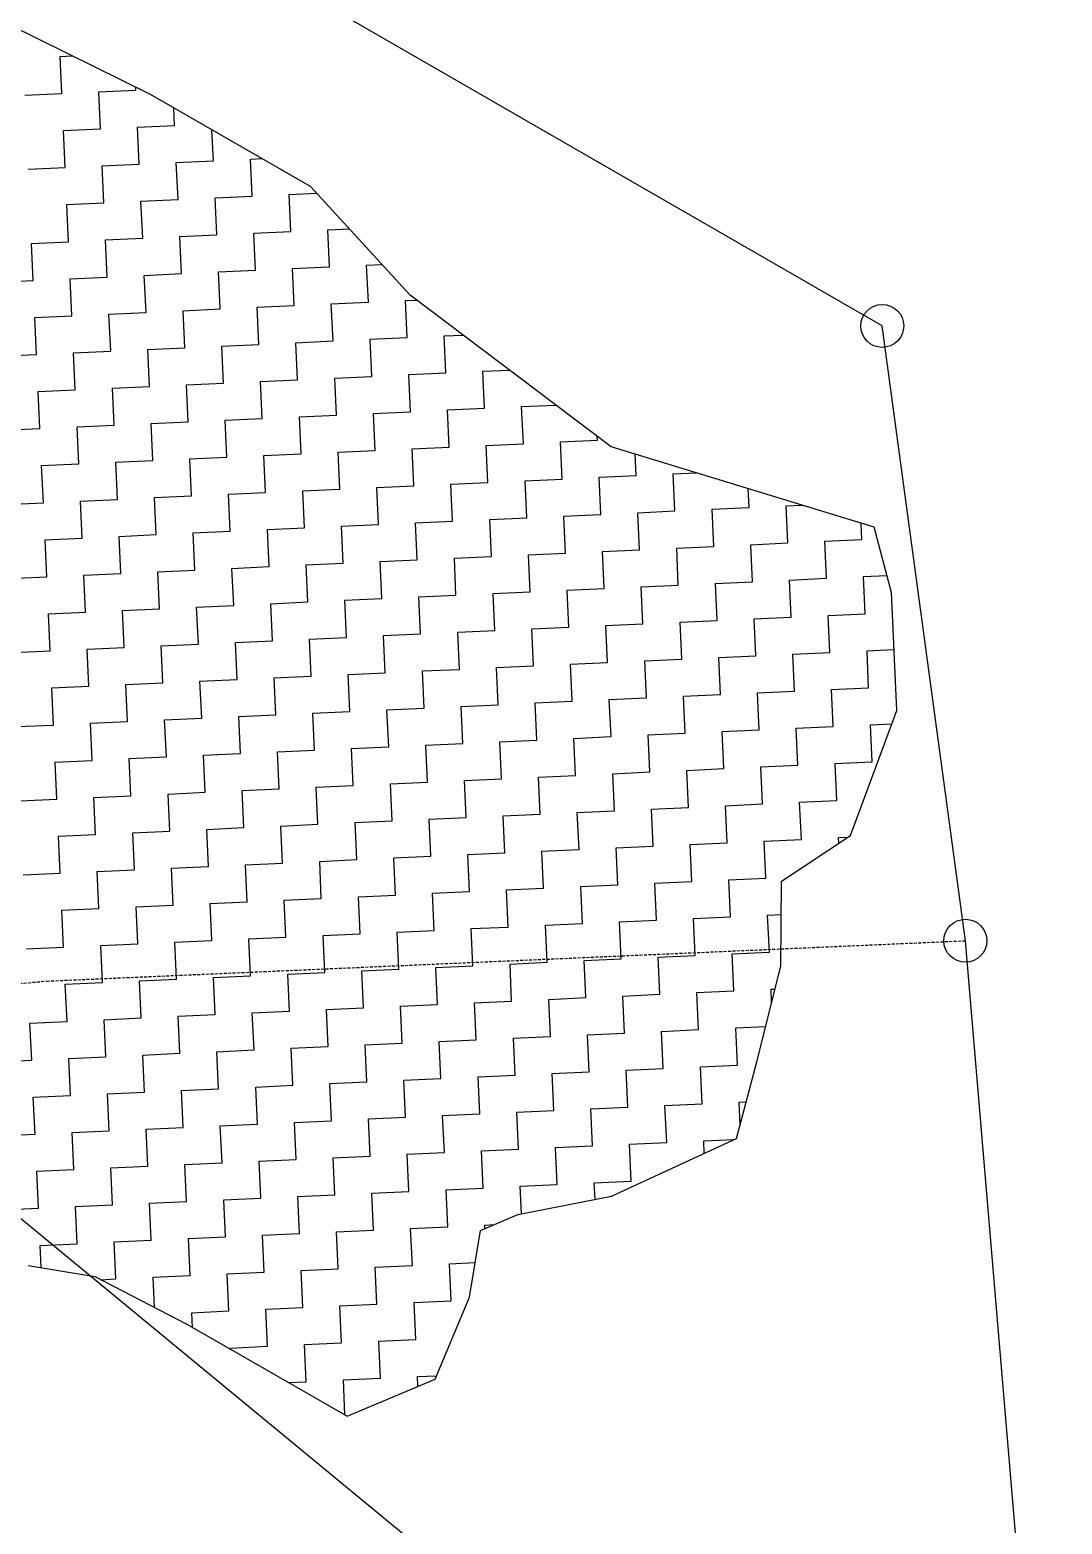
# Model space of a CAD drawing. Header units: metres. Extents: x 280741 to 282709, y 2085398 to 2088597.
# Drawn here: x 282227.7 to 282402.6, y 2085613.4 to 2085866.5 of the extents above; entities that cross this region are included whole.
import ezdxf

# ---------------------------------------------------------------- set-up
doc = ezdxf.new("R2010")
doc.units = ezdxf.units.M
doc.linetypes.add('DASHED', pattern=[0.75, 0.5, -0.25])
for name, color, linetype in [('LINE_FOOTPATH', 1, 'DASHED'), ('POLY_HATCH', 12, 'Continuous'), ('POLY_PARCEL', 6, 'Continuous'), ('V_BOUND_LINE', 7, 'Continuous')]:
    doc.layers.add(name, color=color, linetype=linetype)

msp = doc.modelspace()

# ---------------------------------------------------------------- linework, layer by layer
for centre in [(282372.09, 2085816.38), (282386.17, 2085712.22)]:
    msp.add_circle(centre, 3.64)
at = {"layer": 'LINE_FOOTPATH'}
for p, q in [((282230.59, 2085705.39), (282386.17, 2085712.22)), ((281942.75, 2085680.17), (282230.59, 2085705.39))]:
    msp.add_line(p, q, dxfattribs=at)
at = {"layer": 'POLY_HATCH'}
for p, q in [((282248.12, 2085855.6), (282224.35, 2085867.33)), ((282275.27, 2085840.02), (282248.12, 2085855.6)), ((282292.14, 2085821.57), (282275.27, 2085840.02)), ((282326.17, 2085795.9), (282292.14, 2085821.57)), ((282370.73, 2085782.3), (282326.17, 2085795.9)), ((282373.64, 2085771.22), (282370.73, 2085782.3)), ((282374.56, 2085751.24), (282373.64, 2085771.22)), ((282366.71, 2085730.06), (282374.56, 2085751.24)), ((282355.04, 2085722.32), (282366.71, 2085730.06)), ((282354.9, 2085707.9), (282355.04, 2085722.32)), ((282350.83, 2085691.69), (282354.9, 2085707.9)), ((282347.42, 2085678.73), (282350.83, 2085691.69)), ((282326.23, 2085668.95), (282347.42, 2085678.73)), ((282310.35, 2085665.82), (282326.23, 2085668.95)), ((282304.06, 2085663.13), (282310.35, 2085665.82)), ((282302.17, 2085651.83), (282304.06, 2085663.13)), ((282227.4, 2085657.23), (282238.71, 2085655.34)), ((282238.71, 2085655.34), (282254.3, 2085647.25)), ((282296.39, 2085637.96), (282302.17, 2085651.83)), ((282254.3, 2085647.25), (282272.41, 2085636.86)), ((282272.41, 2085636.86), (282281.46, 2085631.67)), ((282281.46, 2085631.67), (282296.39, 2085637.96))]:
    msp.add_line(p, q, dxfattribs=at)
at = {"layer": 'POLY_HATCH', "linetype": 'Continuous'}
for p, q in [((282232.83, 2085862.03), (282234.88, 2085862.13)), ((282233.12, 2085855.76), (282232.83, 2085862.03)), ((282239.4, 2085856.04), (282245.67, 2085856.33)), ((282239.68, 2085849.77), (282239.4, 2085856.04)), ((282245.67, 2085856.33), (282245.65, 2085856.82)), ((282226.84, 2085855.47), (282233.12, 2085855.76)), ((282252.23, 2085850.34), (282252.1, 2085853.32)), ((282233.41, 2085849.48), (282239.68, 2085849.77)), ((282233.69, 2085843.21), (282233.41, 2085849.48)), ((282245.96, 2085850.05), (282252.23, 2085850.34)), ((282246.24, 2085843.78), (282245.96, 2085850.05)), ((282258.8, 2085844.35), (282258.56, 2085849.61)), ((282239.97, 2085843.49), (282246.24, 2085843.78)), ((282240.26, 2085837.22), (282239.97, 2085843.49)), ((282252.52, 2085844.06), (282258.8, 2085844.35)), ((282252.81, 2085837.79), (282252.52, 2085844.06)), ((282265.07, 2085844.64), (282267.07, 2085844.73)), ((282265.36, 2085838.36), (282265.07, 2085844.64)), ((282227.42, 2085842.92), (282233.69, 2085843.21)), ((282259.08, 2085838.08), (282265.36, 2085838.36)), ((282271.64, 2085838.65), (282276.33, 2085838.86)), ((282271.92, 2085832.37), (282271.64, 2085838.65)), ((282233.98, 2085836.93), (282240.26, 2085837.22)), ((282234.27, 2085830.65), (282233.98, 2085836.93)), ((282246.53, 2085837.5), (282252.81, 2085837.79)), ((282246.82, 2085831.23), (282246.53, 2085837.5)), ((282259.37, 2085831.8), (282259.08, 2085838.08)), ((282227.99, 2085830.37), (282234.27, 2085830.65)), ((282240.54, 2085830.94), (282246.82, 2085831.23)), ((282240.83, 2085824.66), (282240.54, 2085830.94)), ((282253.09, 2085831.51), (282259.37, 2085831.8)), ((282253.38, 2085825.24), (282253.09, 2085831.51)), ((282265.65, 2085832.09), (282271.92, 2085832.37)), ((282265.93, 2085825.81), (282265.65, 2085832.09)), ((282278.2, 2085832.66), (282281.85, 2085832.83)), ((282278.49, 2085826.38), (282278.2, 2085832.66)), ((282228.28, 2085824.09), (282227.99, 2085830.37)), ((282259.66, 2085825.52), (282265.93, 2085825.81)), ((282272.21, 2085826.1), (282278.49, 2085826.38)), ((282272.5, 2085819.82), (282272.21, 2085826.1)), ((282284.76, 2085826.67), (282287.37, 2085826.79)), ((282285.05, 2085820.39), (282284.76, 2085826.67)), ((282222, 2085823.8), (282228.28, 2085824.09)), ((282234.55, 2085824.38), (282240.83, 2085824.66)), ((282234.84, 2085818.1), (282234.55, 2085824.38)), ((282247.1, 2085824.95), (282253.38, 2085825.24)), ((282247.39, 2085818.67), (282247.1, 2085824.95)), ((282259.94, 2085819.25), (282259.66, 2085825.52)), ((282291.33, 2085820.68), (282293.21, 2085820.77)), ((282291.61, 2085814.4), (282291.33, 2085820.68)), ((282228.56, 2085817.81), (282234.84, 2085818.1)), ((282241.11, 2085818.39), (282247.39, 2085818.67)), ((282241.4, 2085812.11), (282241.11, 2085818.39)), ((282253.67, 2085818.96), (282259.94, 2085819.25)), ((282253.95, 2085812.68), (282253.67, 2085818.96)), ((282266.22, 2085819.53), (282272.5, 2085819.82)), ((282266.51, 2085813.26), (282266.22, 2085819.53)), ((282278.77, 2085820.11), (282285.05, 2085820.39)), ((282279.06, 2085813.83), (282278.77, 2085820.11)), ((282228.85, 2085811.54), (282228.56, 2085817.81)), ((282260.23, 2085812.97), (282266.51, 2085813.26)), ((282260.52, 2085806.69), (282260.23, 2085812.97)), ((282272.78, 2085813.54), (282279.06, 2085813.83)), ((282273.07, 2085807.27), (282272.78, 2085813.54)), ((282285.34, 2085814.12), (282291.61, 2085814.4)), ((282285.62, 2085807.84), (282285.34, 2085814.12)), ((282297.89, 2085814.69), (282301.07, 2085814.83)), ((282298.18, 2085808.41), (282297.89, 2085814.69)), ((282222.57, 2085811.25), (282228.85, 2085811.54)), ((282235.13, 2085811.82), (282241.4, 2085812.11)), ((282235.41, 2085805.55), (282235.13, 2085811.82)), ((282247.68, 2085812.4), (282253.95, 2085812.68)), ((282247.96, 2085806.12), (282247.68, 2085812.4)), ((282279.35, 2085807.55), (282285.62, 2085807.84)), ((282291.9, 2085808.13), (282298.18, 2085808.41)), ((282292.19, 2085801.85), (282291.9, 2085808.13)), ((282304.45, 2085808.7), (282308.93, 2085808.9)), ((282304.74, 2085802.42), (282304.45, 2085808.7)), ((282229.14, 2085805.26), (282235.41, 2085805.55)), ((282241.69, 2085805.83), (282247.96, 2085806.12)), ((282241.97, 2085799.56), (282241.69, 2085805.83)), ((282254.24, 2085806.41), (282260.52, 2085806.69)), ((282254.53, 2085800.13), (282254.24, 2085806.41)), ((282266.79, 2085806.98), (282273.07, 2085807.27)), ((282267.08, 2085800.7), (282266.79, 2085806.98)), ((282279.63, 2085801.28), (282279.35, 2085807.55)), ((282229.42, 2085798.98), (282229.14, 2085805.26)), ((282311.01, 2085802.71), (282316.79, 2085802.97)), ((282260.8, 2085800.42), (282267.08, 2085800.7)), ((282261.09, 2085794.14), (282260.8, 2085800.42)), ((282273.36, 2085800.99), (282279.63, 2085801.28)), ((282273.64, 2085794.71), (282273.36, 2085800.99)), ((282285.91, 2085801.56), (282292.19, 2085801.85)), ((282286.2, 2085795.29), (282285.91, 2085801.56)), ((282298.46, 2085802.14), (282304.74, 2085802.42)), ((282298.75, 2085795.86), (282298.46, 2085802.14)), ((282311.3, 2085796.43), (282311.01, 2085802.71)), ((282223.15, 2085798.7), (282229.42, 2085798.98)), ((282235.7, 2085799.27), (282241.97, 2085799.56)), ((282235.98, 2085792.99), (282235.7, 2085799.27)), ((282248.25, 2085799.84), (282254.53, 2085800.13)), ((282248.54, 2085793.57), (282248.25, 2085799.84)), ((282279.92, 2085795), (282286.2, 2085795.29)), ((282292.47, 2085795.57), (282298.75, 2085795.86)), ((282292.76, 2085789.3), (282292.47, 2085795.57)), ((282305.02, 2085796.15), (282311.3, 2085796.43)), ((282305.31, 2085789.87), (282305.02, 2085796.15)), ((282317.58, 2085796.72), (282323.85, 2085797.01)), ((282317.86, 2085790.44), (282317.58, 2085796.72)), ((282323.85, 2085797.01), (282323.82, 2085797.67)), ((282229.71, 2085792.71), (282235.98, 2085792.99)), ((282230, 2085786.43), (282229.71, 2085792.71)), ((282242.26, 2085793.28), (282248.54, 2085793.57)), ((282242.55, 2085787), (282242.26, 2085793.28)), ((282254.81, 2085793.85), (282261.09, 2085794.14)), ((282255.1, 2085787.58), (282254.81, 2085793.85)), ((282267.37, 2085794.43), (282273.64, 2085794.71)), ((282267.65, 2085788.15), (282267.37, 2085794.43)), ((282280.21, 2085788.72), (282279.92, 2085795)), ((282330.42, 2085791.02), (282330.25, 2085794.65)), ((282311.59, 2085790.16), (282317.86, 2085790.44)), ((282311.87, 2085783.88), (282311.59, 2085790.16)), ((282324.14, 2085790.73), (282330.42, 2085791.02)), ((282324.43, 2085784.45), (282324.14, 2085790.73)), ((282336.69, 2085791.3), (282340.63, 2085791.48)), ((282336.98, 2085785.03), (282336.69, 2085791.3)), ((282248.82, 2085787.29), (282255.1, 2085787.58)), ((282261.38, 2085787.86), (282267.65, 2085788.15)), ((282261.66, 2085781.59), (282261.38, 2085787.86)), ((282273.93, 2085788.44), (282280.21, 2085788.72)), ((282274.22, 2085782.16), (282273.93, 2085788.44)), ((282286.48, 2085789.01), (282292.76, 2085789.3)), ((282286.77, 2085782.73), (282286.48, 2085789.01)), ((282299.03, 2085789.58), (282305.31, 2085789.87)), ((282299.32, 2085783.31), (282299.03, 2085789.58)), ((282349.53, 2085785.6), (282349.39, 2085788.81)), ((282223.72, 2085786.14), (282230, 2085786.43)), ((282236.27, 2085786.72), (282242.55, 2085787)), ((282236.56, 2085780.44), (282236.27, 2085786.72)), ((282249.11, 2085781.02), (282248.82, 2085787.29)), ((282330.7, 2085784.74), (282336.98, 2085785.03)), ((282343.26, 2085785.31), (282349.53, 2085785.6)), ((282343.54, 2085779.04), (282343.26, 2085785.31)), ((282355.81, 2085785.89), (282358.56, 2085786.01)), ((282356.1, 2085779.61), (282355.81, 2085785.89)), ((282280.49, 2085782.45), (282286.77, 2085782.73)), ((282293.05, 2085783.02), (282299.32, 2085783.31)), ((282293.33, 2085776.74), (282293.05, 2085783.02)), ((282305.6, 2085783.59), (282311.87, 2085783.88)), ((282305.88, 2085777.32), (282305.6, 2085783.59)), ((282318.15, 2085784.17), (282324.43, 2085784.45)), ((282318.44, 2085777.89), (282318.15, 2085784.17)), ((282330.99, 2085778.46), (282330.7, 2085784.74)), ((282368.65, 2085780.18), (282368.52, 2085782.97)), ((282230.28, 2085780.16), (282236.56, 2085780.44)), ((282230.57, 2085773.88), (282230.28, 2085780.16)), ((282242.83, 2085780.73), (282249.11, 2085781.02)), ((282243.12, 2085774.45), (282242.83, 2085780.73)), ((282255.39, 2085781.3), (282261.66, 2085781.59)), ((282255.67, 2085775.03), (282255.39, 2085781.3)), ((282267.94, 2085781.87), (282274.22, 2085782.16)), ((282268.23, 2085775.6), (282267.94, 2085781.87)), ((282280.78, 2085776.17), (282280.49, 2085782.45)), ((282362.37, 2085779.9), (282368.65, 2085780.18)), ((282312.16, 2085777.6), (282318.44, 2085777.89)), ((282312.45, 2085771.33), (282312.16, 2085777.6)), ((282324.71, 2085778.18), (282330.99, 2085778.46)), ((282325, 2085771.9), (282324.71, 2085778.18)), ((282337.27, 2085778.75), (282343.54, 2085779.04)), ((282337.55, 2085772.47), (282337.27, 2085778.75)), ((282349.82, 2085779.32), (282356.1, 2085779.61)), ((282350.11, 2085773.05), (282349.82, 2085779.32)), ((282362.66, 2085773.62), (282362.37, 2085779.9)), ((282249.4, 2085774.74), (282255.67, 2085775.03)), ((282261.95, 2085775.31), (282268.23, 2085775.6)), ((282262.24, 2085769.04), (282261.95, 2085775.31)), ((282274.5, 2085775.89), (282280.78, 2085776.17)), ((282274.79, 2085769.61), (282274.5, 2085775.89)), ((282287.06, 2085776.46), (282293.33, 2085776.74)), ((282287.34, 2085770.18), (282287.06, 2085776.46)), ((282299.61, 2085777.03), (282305.88, 2085777.32)), ((282299.89, 2085770.76), (282299.61, 2085777.03)), ((282224.29, 2085773.59), (282230.57, 2085773.88)), ((282236.84, 2085774.17), (282243.12, 2085774.45)), ((282237.13, 2085767.89), (282236.84, 2085774.17)), ((282249.68, 2085768.46), (282249.4, 2085774.74)), ((282331.28, 2085772.19), (282337.55, 2085772.47)), ((282343.83, 2085772.76), (282350.11, 2085773.05)), ((282344.12, 2085766.49), (282343.83, 2085772.76)), ((282356.38, 2085773.33), (282362.66, 2085773.62)), ((282356.67, 2085767.06), (282356.38, 2085773.33)), ((282368.93, 2085773.91), (282372.89, 2085774.09)), ((282369.22, 2085767.63), (282368.93, 2085773.91)), ((282281.07, 2085769.9), (282287.34, 2085770.18)), ((282281.35, 2085763.62), (282281.07, 2085769.9)), ((282293.62, 2085770.47), (282299.89, 2085770.76)), ((282293.9, 2085764.19), (282293.62, 2085770.47)), ((282306.17, 2085771.04), (282312.45, 2085771.33)), ((282306.46, 2085764.77), (282306.17, 2085771.04)), ((282318.72, 2085771.61), (282325, 2085771.9)), ((282319.01, 2085765.34), (282318.72, 2085771.61)), ((282331.56, 2085765.91), (282331.28, 2085772.19)), ((282230.85, 2085767.6), (282237.13, 2085767.89)), ((282231.14, 2085761.33), (282230.85, 2085767.6)), ((282243.41, 2085768.18), (282249.68, 2085768.46)), ((282243.69, 2085761.9), (282243.41, 2085768.18)), ((282255.96, 2085768.75), (282262.24, 2085769.04)), ((282256.25, 2085762.47), (282255.96, 2085768.75)), ((282268.51, 2085769.32), (282274.79, 2085769.61)), ((282268.8, 2085763.05), (282268.51, 2085769.32)), ((282362.94, 2085767.34), (282369.22, 2085767.63)), ((282363.23, 2085761.07), (282362.94, 2085767.34)), ((282312.73, 2085765.05), (282319.01, 2085765.34)), ((282313.02, 2085758.78), (282312.73, 2085765.05)), ((282325.29, 2085765.63), (282331.56, 2085765.91)), ((282325.57, 2085759.35), (282325.29, 2085765.63)), ((282337.84, 2085766.2), (282344.12, 2085766.49)), ((282338.13, 2085759.92), (282337.84, 2085766.2)), ((282350.39, 2085766.77), (282356.67, 2085767.06)), ((282350.68, 2085760.5), (282350.39, 2085766.77)), ((282249.97, 2085762.19), (282256.25, 2085762.47)), ((282262.52, 2085762.76), (282268.8, 2085763.05)), ((282262.81, 2085756.48), (282262.52, 2085762.76)), ((282275.08, 2085763.33), (282281.35, 2085763.62)), ((282275.36, 2085757.06), (282275.08, 2085763.33)), ((282287.63, 2085763.91), (282293.9, 2085764.19)), ((282287.92, 2085757.63), (282287.63, 2085763.91)), ((282300.18, 2085764.48), (282306.46, 2085764.77)), ((282300.47, 2085758.2), (282300.18, 2085764.48)), ((282224.87, 2085761.04), (282231.14, 2085761.33)), ((282237.42, 2085761.61), (282243.69, 2085761.9)), ((282237.7, 2085755.34), (282237.42, 2085761.61)), ((282250.26, 2085755.91), (282249.97, 2085762.19)), ((282331.85, 2085759.64), (282338.13, 2085759.92)), ((282344.4, 2085760.21), (282350.68, 2085760.5)), ((282344.69, 2085753.93), (282344.4, 2085760.21)), ((282356.95, 2085760.78), (282363.23, 2085761.07)), ((282357.24, 2085754.51), (282356.95, 2085760.78)), ((282369.51, 2085761.36), (282374.08, 2085761.56)), ((282369.79, 2085755.08), (282369.51, 2085761.36)), ((282281.64, 2085757.34), (282287.92, 2085757.63)), ((282281.93, 2085751.07), (282281.64, 2085757.34)), ((282294.19, 2085757.92), (282300.47, 2085758.2)), ((282294.48, 2085751.64), (282294.19, 2085757.92)), ((282306.74, 2085758.49), (282313.02, 2085758.78)), ((282307.03, 2085752.21), (282306.74, 2085758.49)), ((282319.3, 2085759.06), (282325.57, 2085759.35)), ((282319.58, 2085752.79), (282319.3, 2085759.06)), ((282332.14, 2085753.36), (282331.85, 2085759.64)), ((282231.43, 2085755.05), (282237.7, 2085755.34)), ((282231.71, 2085748.77), (282231.43, 2085755.05)), ((282243.98, 2085755.62), (282250.26, 2085755.91)), ((282244.27, 2085749.35), (282243.98, 2085755.62)), ((282256.53, 2085756.2), (282262.81, 2085756.48)), ((282256.82, 2085749.92), (282256.53, 2085756.2)), ((282269.09, 2085756.77), (282275.36, 2085757.06)), ((282269.37, 2085750.49), (282269.09, 2085756.77)), ((282363.52, 2085754.79), (282369.79, 2085755.08)), ((282363.8, 2085748.52), (282363.52, 2085754.79)), ((282300.75, 2085751.93), (282307.03, 2085752.21)), ((282313.31, 2085752.5), (282319.58, 2085752.79)), ((282313.59, 2085746.22), (282313.31, 2085752.5)), ((282325.86, 2085753.07), (282332.14, 2085753.36)), ((282326.15, 2085746.8), (282325.86, 2085753.07)), ((282338.41, 2085753.65), (282344.69, 2085753.93)), ((282338.7, 2085747.37), (282338.41, 2085753.65)), ((282350.97, 2085754.22), (282357.24, 2085754.51)), ((282351.25, 2085747.94), (282350.97, 2085754.22)), ((282250.54, 2085749.63), (282256.82, 2085749.92)), ((282250.83, 2085743.36), (282250.54, 2085749.63)), ((282263.1, 2085750.21), (282269.37, 2085750.49)), ((282263.38, 2085743.93), (282263.1, 2085750.21)), ((282275.65, 2085750.78), (282281.93, 2085751.07)), ((282275.94, 2085744.5), (282275.65, 2085750.78)), ((282288.2, 2085751.35), (282294.48, 2085751.64)), ((282288.49, 2085745.08), (282288.2, 2085751.35)), ((282301.04, 2085745.65), (282300.75, 2085751.93)), ((282225.44, 2085748.49), (282231.71, 2085748.77)), ((282237.99, 2085749.06), (282244.27, 2085749.35)), ((282238.28, 2085742.78), (282237.99, 2085749.06)), ((282332.42, 2085747.08), (282338.7, 2085747.37)), ((282332.71, 2085740.81), (282332.42, 2085747.08)), ((282344.98, 2085747.66), (282351.25, 2085747.94)), ((282345.26, 2085741.38), (282344.98, 2085747.66)), ((282357.53, 2085748.23), (282363.8, 2085748.52)), ((282357.81, 2085741.95), (282357.53, 2085748.23)), ((282370.08, 2085748.8), (282373.71, 2085748.97)), ((282370.37, 2085742.53), (282370.08, 2085748.8)), ((282282.21, 2085744.79), (282288.49, 2085745.08)), ((282282.5, 2085738.51), (282282.21, 2085744.79)), ((282294.76, 2085745.36), (282301.04, 2085745.65)), ((282295.05, 2085739.09), (282294.76, 2085745.36)), ((282307.32, 2085745.94), (282313.59, 2085746.22)), ((282307.6, 2085739.66), (282307.32, 2085745.94)), ((282319.87, 2085746.51), (282326.15, 2085746.8)), ((282320.16, 2085740.23), (282319.87, 2085746.51)), ((282232, 2085742.5), (282238.28, 2085742.78)), ((282232.29, 2085736.22), (282232, 2085742.5)), ((282244.55, 2085743.07), (282250.83, 2085743.36)), ((282244.84, 2085736.79), (282244.55, 2085743.07)), ((282257.11, 2085743.64), (282263.38, 2085743.93)), ((282257.39, 2085737.37), (282257.11, 2085743.64)), ((282269.66, 2085744.22), (282275.94, 2085744.5)), ((282269.95, 2085737.94), (282269.66, 2085744.22)), ((282364.09, 2085742.24), (282370.37, 2085742.53)), ((282364.38, 2085735.96), (282364.09, 2085742.24)), ((282301.33, 2085739.37), (282307.6, 2085739.66)), ((282313.88, 2085739.95), (282320.16, 2085740.23)), ((282314.17, 2085733.67), (282313.88, 2085739.95)), ((282326.43, 2085740.52), (282332.71, 2085740.81)), ((282326.72, 2085734.24), (282326.43, 2085740.52)), ((282338.99, 2085741.09), (282345.26, 2085741.38)), ((282339.27, 2085734.82), (282338.99, 2085741.09)), ((282351.54, 2085741.67), (282357.81, 2085741.95)), ((282351.82, 2085735.39), (282351.54, 2085741.67)), ((282251.12, 2085737.08), (282257.39, 2085737.37)), ((282251.4, 2085730.8), (282251.12, 2085737.08)), ((282263.67, 2085737.65), (282269.95, 2085737.94)), ((282263.96, 2085731.38), (282263.67, 2085737.65)), ((282276.22, 2085738.23), (282282.5, 2085738.51)), ((282276.51, 2085731.95), (282276.22, 2085738.23)), ((282288.77, 2085738.8), (282295.05, 2085739.09)), ((282289.06, 2085732.52), (282288.77, 2085738.8)), ((282301.61, 2085733.1), (282301.33, 2085739.37)), ((282226.01, 2085735.93), (282232.29, 2085736.22)), ((282238.56, 2085736.51), (282244.84, 2085736.79)), ((282238.85, 2085730.23), (282238.56, 2085736.51)), ((282333, 2085734.53), (282339.27, 2085734.82)), ((282333.28, 2085728.25), (282333, 2085734.53)), ((282345.55, 2085735.1), (282351.82, 2085735.39)), ((282345.84, 2085728.83), (282345.55, 2085735.1)), ((282358.1, 2085735.68), (282364.38, 2085735.96)), ((282358.39, 2085729.4), (282358.1, 2085735.68)), ((282270.23, 2085731.66), (282276.51, 2085731.95)), ((282282.79, 2085732.24), (282289.06, 2085732.52)), ((282283.07, 2085725.96), (282282.79, 2085732.24)), ((282295.34, 2085732.81), (282301.61, 2085733.1)), ((282295.62, 2085726.53), (282295.34, 2085732.81)), ((282307.89, 2085733.38), (282314.17, 2085733.67)), ((282308.18, 2085727.11), (282307.89, 2085733.38)), ((282320.44, 2085733.96), (282326.72, 2085734.24)), ((282320.73, 2085727.68), (282320.44, 2085733.96)), ((282232.57, 2085729.94), (282238.85, 2085730.23)), ((282232.86, 2085723.67), (282232.57, 2085729.94)), ((282245.13, 2085730.52), (282251.4, 2085730.8)), ((282245.41, 2085724.24), (282245.13, 2085730.52)), ((282257.68, 2085731.09), (282263.96, 2085731.38)), ((282257.97, 2085724.81), (282257.68, 2085731.09)), ((282270.52, 2085725.39), (282270.23, 2085731.66)), ((282352.11, 2085729.11), (282358.39, 2085729.4)), ((282364.66, 2085729.69), (282366.26, 2085729.76)), ((282364.71, 2085728.73), (282364.66, 2085729.69)), ((282301.9, 2085726.82), (282308.18, 2085727.11)), ((282302.19, 2085720.54), (282301.9, 2085726.82)), ((282314.45, 2085727.39), (282320.73, 2085727.68)), ((282314.74, 2085721.12), (282314.45, 2085727.39)), ((282327.01, 2085727.97), (282333.28, 2085728.25)), ((282327.29, 2085721.69), (282327.01, 2085727.97)), ((282339.56, 2085728.54), (282345.84, 2085728.83)), ((282339.85, 2085722.26), (282339.56, 2085728.54)), ((282352.4, 2085722.84), (282352.11, 2085729.11)), ((282251.69, 2085724.53), (282257.97, 2085724.81)), ((282251.98, 2085718.25), (282251.69, 2085724.53)), ((282264.24, 2085725.1), (282270.52, 2085725.39)), ((282264.53, 2085718.82), (282264.24, 2085725.1)), ((282276.8, 2085725.67), (282283.07, 2085725.96)), ((282277.08, 2085719.4), (282276.8, 2085725.67)), ((282289.35, 2085726.25), (282295.62, 2085726.53)), ((282289.63, 2085719.97), (282289.35, 2085726.25)), ((282226.58, 2085723.38), (282232.86, 2085723.67)), ((282239.14, 2085723.95), (282245.41, 2085724.24)), ((282239.42, 2085717.68), (282239.14, 2085723.95)), ((282333.57, 2085721.98), (282339.85, 2085722.26)), ((282333.86, 2085715.7), (282333.57, 2085721.98)), ((282346.12, 2085722.55), (282352.4, 2085722.84)), ((282346.41, 2085716.27), (282346.12, 2085722.55)), ((282270.81, 2085719.11), (282277.08, 2085719.4)), ((282283.36, 2085719.68), (282289.63, 2085719.97)), ((282283.65, 2085713.41), (282283.36, 2085719.68)), ((282295.91, 2085720.26), (282302.19, 2085720.54)), ((282296.2, 2085713.98), (282295.91, 2085720.26)), ((282308.46, 2085720.83), (282314.74, 2085721.12)), ((282308.75, 2085714.55), (282308.46, 2085720.83)), ((282321.02, 2085721.4), (282327.29, 2085721.69)), ((282321.3, 2085715.13), (282321.02, 2085721.4)), ((282233.15, 2085717.39), (282239.42, 2085717.68)), ((282233.43, 2085711.12), (282233.15, 2085717.39)), ((282245.7, 2085717.97), (282251.98, 2085718.25)), ((282245.99, 2085711.69), (282245.7, 2085717.97)), ((282258.25, 2085718.54), (282264.53, 2085718.82)), ((282258.54, 2085712.26), (282258.25, 2085718.54)), ((282271.09, 2085712.84), (282270.81, 2085719.11)), ((282302.47, 2085714.27), (282308.75, 2085714.55)), ((282302.76, 2085707.99), (282302.47, 2085714.27)), ((282315.03, 2085714.84), (282321.3, 2085715.13)), ((282315.31, 2085708.57), (282315.03, 2085714.84)), ((282327.58, 2085715.41), (282333.86, 2085715.7)), ((282327.87, 2085709.14), (282327.58, 2085715.41)), ((282340.13, 2085715.99), (282346.41, 2085716.27)), ((282340.42, 2085709.71), (282340.13, 2085715.99)), ((282352.68, 2085716.56), (282354.99, 2085716.67)), ((282352.97, 2085710.28), (282352.68, 2085716.56)), ((282239.71, 2085711.4), (282245.99, 2085711.69)), ((282252.26, 2085711.98), (282258.54, 2085712.26)), ((282252.55, 2085705.7), (282252.26, 2085711.98)), ((282264.82, 2085712.55), (282271.09, 2085712.84)), ((282265.1, 2085706.27), (282264.82, 2085712.55)), ((282277.37, 2085713.12), (282283.65, 2085713.41)), ((282277.66, 2085706.85), (282277.37, 2085713.12)), ((282289.92, 2085713.69), (282296.2, 2085713.98)), ((282290.21, 2085707.42), (282289.92, 2085713.69)), ((282227.16, 2085710.83), (282233.43, 2085711.12)), ((282240, 2085705.13), (282239.71, 2085711.4)), ((282321.59, 2085708.85), (282327.87, 2085709.14)), ((282334.14, 2085709.42), (282340.42, 2085709.71)), ((282334.43, 2085703.15), (282334.14, 2085709.42)), ((282346.69, 2085710), (282352.97, 2085710.28)), ((282346.98, 2085703.72), (282346.69, 2085710)), ((282271.38, 2085706.56), (282277.66, 2085706.85)), ((282271.67, 2085700.28), (282271.38, 2085706.56)), ((282283.93, 2085707.13), (282290.21, 2085707.42)), ((282284.22, 2085700.86), (282283.93, 2085707.13)), ((282296.48, 2085707.71), (282302.76, 2085707.99)), ((282296.77, 2085701.43), (282296.48, 2085707.71)), ((282309.04, 2085708.28), (282315.31, 2085708.57)), ((282309.32, 2085702), (282309.04, 2085708.28)), ((282321.88, 2085702.58), (282321.59, 2085708.85)), ((282233.72, 2085704.84), (282240, 2085705.13)), ((282234.01, 2085698.56), (282233.72, 2085704.84)), ((282246.27, 2085705.41), (282252.55, 2085705.7)), ((282246.56, 2085699.14), (282246.27, 2085705.41)), ((282258.83, 2085705.99), (282265.1, 2085706.27)), ((282259.11, 2085699.71), (282258.83, 2085705.99)), ((282353.26, 2085704.01), (282353.93, 2085704.04)), ((282303.05, 2085701.72), (282309.32, 2085702)), ((282303.33, 2085695.44), (282303.05, 2085701.72)), ((282315.6, 2085702.29), (282321.88, 2085702.58)), ((282315.89, 2085696.01), (282315.6, 2085702.29)), ((282328.15, 2085702.86), (282334.43, 2085703.15)), ((282328.44, 2085696.59), (282328.15, 2085702.86)), ((282340.71, 2085703.44), (282346.98, 2085703.72)), ((282340.99, 2085697.16), (282340.71, 2085703.44)), ((282353.36, 2085701.76), (282353.26, 2085704.01)), ((282240.28, 2085698.85), (282246.56, 2085699.14)), ((282252.84, 2085699.42), (282259.11, 2085699.71)), ((282253.12, 2085693.15), (282252.84, 2085699.42)), ((282265.39, 2085700), (282271.67, 2085700.28)), ((282265.68, 2085693.72), (282265.39, 2085700)), ((282277.94, 2085700.57), (282284.22, 2085700.86)), ((282278.23, 2085694.29), (282277.94, 2085700.57)), ((282290.49, 2085701.14), (282296.77, 2085701.43)), ((282290.78, 2085694.87), (282290.49, 2085701.14)), ((282227.73, 2085698.28), (282234.01, 2085698.56)), ((282228.02, 2085692), (282227.73, 2085698.28)), ((282240.57, 2085692.57), (282240.28, 2085698.85)), ((282322.16, 2085696.3), (282328.44, 2085696.59)), ((282334.72, 2085696.87), (282340.99, 2085697.16)), ((282335, 2085690.6), (282334.72, 2085696.87)), ((282347.27, 2085697.45), (282352.33, 2085697.68)), ((282347.55, 2085691.17), (282347.27, 2085697.45)), ((282271.95, 2085694.01), (282278.23, 2085694.29)), ((282272.24, 2085687.73), (282271.95, 2085694.01)), ((282284.5, 2085694.58), (282290.78, 2085694.87)), ((282284.79, 2085688.3), (282284.5, 2085694.58)), ((282297.06, 2085695.15), (282303.33, 2085695.44)), ((282297.34, 2085688.88), (282297.06, 2085695.15)), ((282309.61, 2085695.73), (282315.89, 2085696.01)), ((282309.9, 2085689.45), (282309.61, 2085695.73)), ((282322.45, 2085690.02), (282322.16, 2085696.3)), ((282221.74, 2085691.71), (282228.02, 2085692)), ((282234.29, 2085692.29), (282240.57, 2085692.57)), ((282234.58, 2085686.01), (282234.29, 2085692.29)), ((282246.85, 2085692.86), (282253.12, 2085693.15)), ((282247.13, 2085686.58), (282246.85, 2085692.86)), ((282259.4, 2085693.43), (282265.68, 2085693.72)), ((282259.69, 2085687.16), (282259.4, 2085693.43)), ((282291.07, 2085688.59), (282297.34, 2085688.88)), ((282303.62, 2085689.16), (282309.9, 2085689.45)), ((282303.91, 2085682.89), (282303.62, 2085689.16)), ((282316.17, 2085689.74), (282322.45, 2085690.02)), ((282316.46, 2085683.46), (282316.17, 2085689.74)), ((282328.73, 2085690.31), (282335, 2085690.6)), ((282329.01, 2085684.03), (282328.73, 2085690.31)), ((282341.28, 2085690.88), (282347.55, 2085691.17)), ((282341.57, 2085684.61), (282341.28, 2085690.88)), ((282240.86, 2085686.3), (282247.13, 2085686.58)), ((282253.41, 2085686.87), (282259.69, 2085687.16)), ((282253.7, 2085680.59), (282253.41, 2085686.87)), ((282265.96, 2085687.44), (282272.24, 2085687.73)), ((282266.25, 2085681.17), (282265.96, 2085687.44)), ((282278.52, 2085688.02), (282284.79, 2085688.3)), ((282278.8, 2085681.74), (282278.52, 2085688.02)), ((282291.35, 2085682.31), (282291.07, 2085688.59)), ((282228.3, 2085685.72), (282234.58, 2085686.01)), ((282228.59, 2085679.45), (282228.3, 2085685.72)), ((282241.14, 2085680.02), (282240.86, 2085686.3)), ((282322.74, 2085683.75), (282329.01, 2085684.03)), ((282335.29, 2085684.32), (282341.57, 2085684.61)), ((282335.58, 2085678.04), (282335.29, 2085684.32)), ((282347.84, 2085684.89), (282349.06, 2085684.95)), ((282348.02, 2085681.01), (282347.84, 2085684.89)), ((282272.53, 2085681.45), (282278.8, 2085681.74)), ((282272.81, 2085675.18), (282272.53, 2085681.45)), ((282285.08, 2085682.03), (282291.35, 2085682.31)), ((282285.36, 2085675.75), (282285.08, 2085682.03)), ((282297.63, 2085682.6), (282303.91, 2085682.89)), ((282297.92, 2085676.32), (282297.63, 2085682.6)), ((282310.18, 2085683.17), (282316.46, 2085683.46)), ((282310.47, 2085676.9), (282310.18, 2085683.17)), ((282323.02, 2085677.47), (282322.74, 2085683.75)), ((282222.31, 2085679.16), (282228.59, 2085679.45)), ((282234.87, 2085679.73), (282241.14, 2085680.02)), ((282235.15, 2085673.46), (282234.87, 2085679.73)), ((282247.42, 2085680.31), (282253.7, 2085680.59)), ((282247.71, 2085674.03), (282247.42, 2085680.31)), ((282259.97, 2085680.88), (282266.25, 2085681.17)), ((282260.26, 2085674.6), (282259.97, 2085680.88)), ((282291.64, 2085676.04), (282297.92, 2085676.32)), ((282304.19, 2085676.61), (282310.47, 2085676.9)), ((282304.48, 2085670.33), (282304.19, 2085676.61)), ((282316.75, 2085677.18), (282323.02, 2085677.47)), ((282317.03, 2085670.91), (282316.75, 2085677.18)), ((282329.3, 2085677.76), (282335.58, 2085678.04)), ((282329.59, 2085671.48), (282329.3, 2085677.76)), ((282341.85, 2085678.33), (282347.08, 2085678.57)), ((282341.95, 2085676.2), (282341.85, 2085678.33)), ((282241.43, 2085673.74), (282247.71, 2085674.03)), ((282241.72, 2085667.47), (282241.43, 2085673.74)), ((282253.98, 2085674.32), (282260.26, 2085674.6)), ((282254.27, 2085668.04), (282253.98, 2085674.32)), ((282266.54, 2085674.89), (282272.81, 2085675.18)), ((282266.82, 2085668.61), (282266.54, 2085674.89)), ((282279.09, 2085675.46), (282285.36, 2085675.75)), ((282279.37, 2085669.19), (282279.09, 2085675.46)), ((282291.93, 2085669.76), (282291.64, 2085676.04)), ((282228.88, 2085673.17), (282235.15, 2085673.46)), ((282229.16, 2085666.89), (282228.88, 2085673.17)), ((282323.31, 2085671.19), (282329.59, 2085671.48)), ((282323.44, 2085668.4), (282323.31, 2085671.19)), ((282260.55, 2085668.33), (282266.82, 2085668.61)), ((282273.1, 2085668.9), (282279.37, 2085669.19)), ((282273.39, 2085662.62), (282273.1, 2085668.9)), ((282285.65, 2085669.47), (282291.93, 2085669.76)), ((282285.94, 2085663.2), (282285.65, 2085669.47)), ((282298.2, 2085670.05), (282304.48, 2085670.33)), ((282298.49, 2085663.77), (282298.2, 2085670.05)), ((282310.76, 2085670.62), (282317.03, 2085670.91)), ((282310.97, 2085665.94), (282310.76, 2085670.62)), ((282222.89, 2085666.61), (282229.16, 2085666.89)), ((282235.44, 2085667.18), (282241.72, 2085667.47)), ((282235.73, 2085660.9), (282235.44, 2085667.18)), ((282247.99, 2085667.75), (282254.27, 2085668.04)), ((282248.28, 2085661.48), (282247.99, 2085667.75)), ((282260.83, 2085662.05), (282260.55, 2085668.33)), ((282292.21, 2085663.48), (282298.49, 2085663.77)), ((282304.77, 2085664.06), (282306.4, 2085664.13)), ((282304.79, 2085663.45), (282304.77, 2085664.06)), ((282242, 2085661.19), (282248.28, 2085661.48)), ((282242.29, 2085654.92), (282242, 2085661.19)), ((282254.56, 2085661.76), (282260.83, 2085662.05)), ((282254.84, 2085655.49), (282254.56, 2085661.76)), ((282267.11, 2085662.34), (282273.39, 2085662.62)), ((282267.4, 2085656.06), (282267.11, 2085662.34)), ((282279.66, 2085662.91), (282285.94, 2085663.2)), ((282279.95, 2085656.63), (282279.66, 2085662.91)), ((282292.5, 2085657.21), (282292.21, 2085663.48)), ((282229.45, 2085660.62), (282235.73, 2085660.9)), ((282229.62, 2085656.86), (282229.45, 2085660.62)), ((282261.12, 2085655.78), (282267.4, 2085656.06)), ((282273.67, 2085656.35), (282279.95, 2085656.63)), ((282273.96, 2085650.07), (282273.67, 2085656.35)), ((282286.22, 2085656.92), (282292.5, 2085657.21)), ((282286.51, 2085650.65), (282286.22, 2085656.92)), ((282298.78, 2085657.49), (282303.15, 2085657.69)), ((282299.06, 2085651.22), (282298.78, 2085657.49)), ((282239.75, 2085654.8), (282242.29, 2085654.92)), ((282248.57, 2085655.2), (282254.84, 2085655.49)), ((282248.8, 2085650.1), (282248.57, 2085655.2)), ((282261.41, 2085649.5), (282261.12, 2085655.78)), ((282292.79, 2085650.93), (282299.06, 2085651.22)), ((282293.07, 2085644.66), (282292.79, 2085650.93)), ((282255.13, 2085649.21), (282261.41, 2085649.5)), ((282255.24, 2085646.71), (282255.13, 2085649.21)), ((282267.68, 2085649.79), (282273.96, 2085650.07)), ((282267.97, 2085643.51), (282267.68, 2085649.79)), ((282280.23, 2085650.36), (282286.51, 2085650.65)), ((282280.52, 2085644.08), (282280.23, 2085650.36)), ((282261.69, 2085643.22), (282267.97, 2085643.51)), ((282274.25, 2085643.8), (282280.52, 2085644.08)), ((282274.53, 2085637.52), (282274.25, 2085643.8)), ((282286.8, 2085644.37), (282293.07, 2085644.66)), ((282287.08, 2085638.09), (282286.8, 2085644.37)), ((282261.7, 2085643), (282261.69, 2085643.22)), ((282293.36, 2085638.38), (282296.63, 2085638.53)), ((282293.44, 2085636.71), (282293.36, 2085638.38)), ((282271.5, 2085637.38), (282274.53, 2085637.52)), ((282280.81, 2085637.81), (282287.08, 2085638.09)), ((282281.08, 2085631.88), (282280.81, 2085637.81))]:
    msp.add_line(p, q, dxfattribs=at)
at = {"layer": 'POLY_PARCEL'}
msp.add_line((282152.03, 2085726.21), (282316.93, 2085590.4), dxfattribs=at)
at = {"layer": 'V_BOUND_LINE'}
for p, q in [((282372.09, 2085816.38), (282131.42, 2085955.24)), ((282386.17, 2085712.22), (282372.09, 2085816.38)), ((282402.56, 2085518.18), (282386.17, 2085712.22))]:
    msp.add_line(p, q, dxfattribs=at)

doc.saveas('drawing.dxf')
